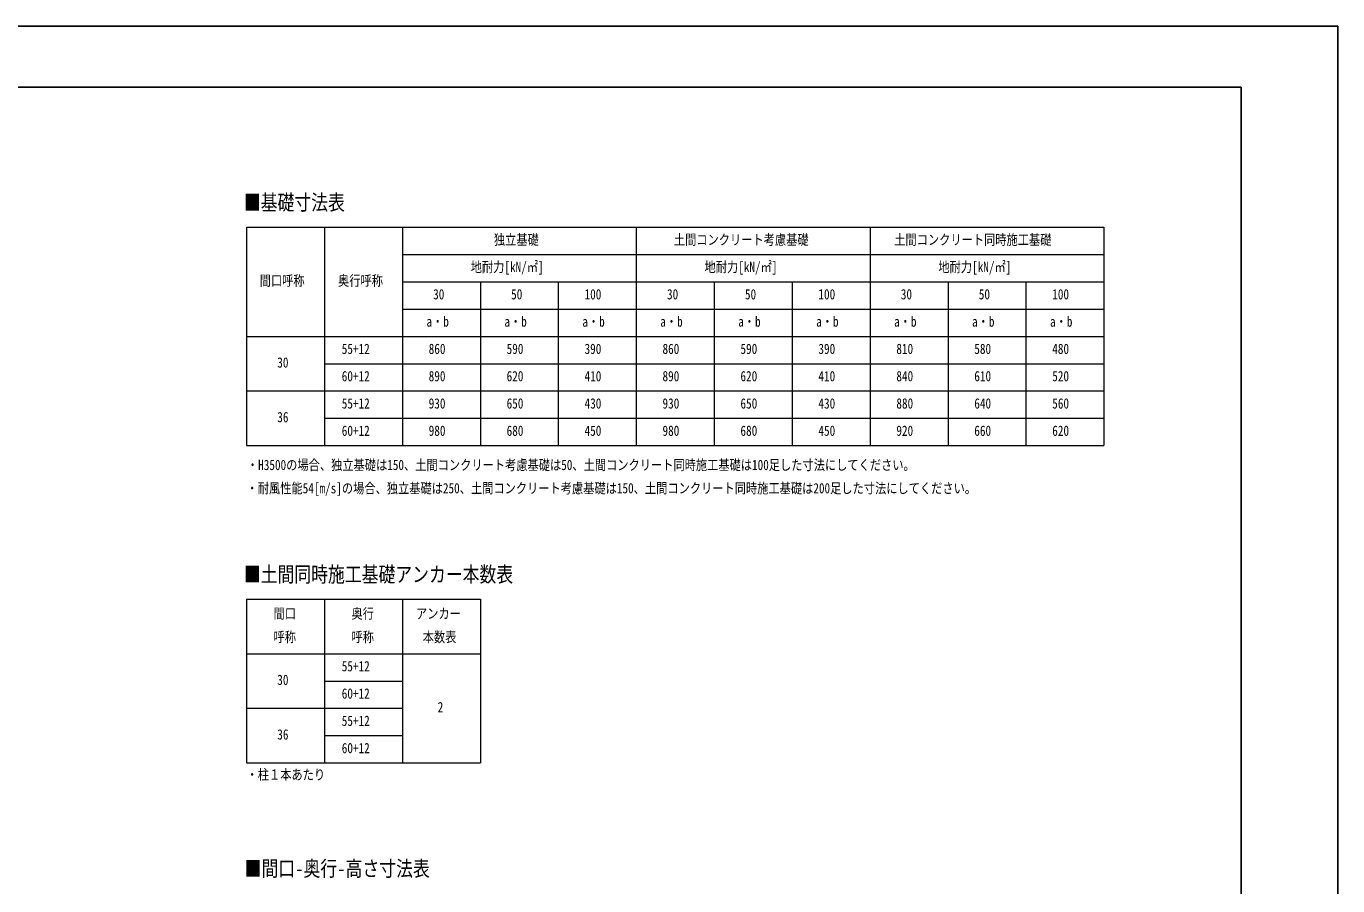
# Model space of a CAD drawing. Units: millimetres, scale not verified. Extents: x -16820 to 16820, y -11880 to 11880.
# Drawn here: x -6 to 16820, y 856 to 11880 of the extents above; entities that cross this region are included whole.
import ezdxf
from ezdxf.enums import TextEntityAlignment as Align

# ---------------------------------------------------------------- set-up
doc = ezdxf.new("R2010")
doc.units = ezdxf.units.MM
doc.header["$LTSCALE"] = 50
doc.layers.add('0-1_TABLE1', color=7, linetype='Continuous', lineweight=18)
doc.layers.add('0-2_USER1', color=3, linetype='Continuous')
doc.layers.add('0-7_YKK_ZWAK', color=7, linetype='Continuous')
doc.styles.add('ＭＳ ゴシック', font='')
doc.styles.get('ＭＳ ゴシック').set_extended_font_data('MS Gothic')

msp = doc.modelspace()

# ---------------------------------------------------------------- linework, layer by layer
at = {"layer": '0-1_TABLE1'}
for p, q in [((2820.08, 9302), (13820.08, 9302)), ((2820.08, 9302), (2820.08, 6502)), ((3820.08, 9302), (3820.08, 6502)), ((7820.08, 9302), (7820.08, 6502)), ((10820.08, 9302), (10820.08, 6502)), ((4820.08, 8952), (13820.08, 8952)), ((4820.08, 8602), (13820.08, 8602)), ((5820.08, 8602), (5820.08, 6502)), ((6820.08, 8602), (6820.08, 6502)), ((8820.08, 8602), (8820.08, 6502)), ((9820.08, 8602), (9820.08, 6502)), ((11820.08, 8602), (11820.08, 6502)), ((12820.08, 8602), (12820.08, 6502)), ((4820.08, 8252), (13820.08, 8252)), ((3820.08, 7552), (13820.08, 7552)), ((2820.08, 7202), (13820.08, 7202)), ((3820.08, 6852), (13820.08, 6852)), ((2820.08, 4532), (5820.08, 4532)), ((2820.08, 4532), (2820.08, 2432)), ((3820.08, 4532), (3820.08, 2432)), ((4820.08, 4532), (4820.08, 2432)), ((5820.08, 4532), (5820.08, 2432)), ((2820.08, 3832), (5820.08, 3832)), ((3820.08, 3482), (4820.08, 3482)), ((2820.08, 3132), (4820.08, 3132)), ((3820.08, 2782), (4820.08, 2782))]:
    msp.add_line(p, q, dxfattribs=at)
for points in [[(4820.08, 9302), (4820.08, 7552), (4820.08, 6502)], [(13820.08, 9302), (13820.08, 8602), (13820.08, 6502)], [(2820.08, 7902), (3820.08, 7902), (4820.08, 7902), (13820.08, 7902)], [(2820.08, 6502), (3820.08, 6502), (13820.08, 6502)], [(2820.08, 2432), (3820.08, 2432), (4820.08, 2432), (5820.08, 2432)]]:
    msp.add_lwpolyline(points, dxfattribs=at)
at = {"layer": '0-7_YKK_ZWAK'}
for q in [(-15619.92, 11100), (15580.08, -10100)]:
    msp.add_line((15580.08, 11100), q, dxfattribs=at)
msp.add_lwpolyline([(-16820, -11880), (16820, -11880), (16820, 11880), (-16820, 11880)], close=True, dxfattribs=at)

# ---------------------------------------------------------------- texts
at = {"layer": '0-1_TABLE1', "style": 'ＭＳ ゴシック', "width": 0.8}
for s, p in [('独立基礎', (5993.68, 9037)), ('土間コンクリート考慮基礎', (8302.48, 9037)), ('土間コンクリート同時施工基礎', (11129.68, 9037)), ('地耐力[kN/㎡]', (5696.08, 8687)), ('地耐力[kN/㎡]', (8696.08, 8687)), ('地耐力[kN/㎡]', (11696.08, 8687)), ('間口呼称', (2988.88, 8512)), ('奥行呼称', (3993.68, 8512)), ('30', (5214.48, 8337)), ('50', (6214.48, 8337)), ('100', (7156.88, 8337)), ('30', (8214.48, 8337)), ('50', (9214.48, 8337)), ('100', (10156.88, 8337)), ('30', (11214.48, 8337)), ('50', (12214.48, 8337)), ('100', (13156.88, 8337)), ('a・b', (5128.08, 7987)), ('a・b', (6128.08, 7987)), ('a・b', (7128.08, 7987)), ('a・b', (8128.08, 7987)), ('a・b', (9128.08, 7987)), ('a・b', (10128.08, 7987)), ('a・b', (11128.08, 7987)), ('a・b', (12128.08, 7987)), ('a・b', (13128.08, 7987)), ('55+12', (4041.68, 7637)), ('860', (5156.88, 7637)), ('590', (6156.88, 7637)), ('390', (7156.88, 7637)), ('860', (8156.88, 7637)), ('590', (9156.88, 7637)), ('390', (10156.88, 7637)), ('810', (11156.88, 7637)), ('580', (12156.88, 7637)), ('480', (13156.88, 7637)), ('30', (3214.48, 7462)), ('60+12', (4041.68, 7287)), ('890', (5156.88, 7287)), ('620', (6156.88, 7287)), ('410', (7156.88, 7287)), ('890', (8156.88, 7287)), ('620', (9156.88, 7287)), ('410', (10156.88, 7287)), ('840', (11156.88, 7287)), ('610', (12156.88, 7287)), ('520', (13156.88, 7287)), ('55+12', (4041.68, 6937)), ('930', (5156.88, 6937)), ('650', (6156.88, 6937)), ('430', (7156.88, 6937)), ('930', (8156.88, 6937)), ('650', (9156.88, 6937)), ('430', (10156.88, 6937)), ('880', (11156.88, 6937)), ('640', (12156.88, 6937)), ('560', (13156.88, 6937)), ('36', (3214.48, 6762)), ('60+12', (4041.68, 6587)), ('980', (5156.88, 6587)), ('680', (6156.88, 6587)), ('450', (7156.88, 6587)), ('980', (8156.88, 6587)), ('680', (9156.88, 6587)), ('450', (10156.88, 6587)), ('920', (11156.88, 6587)), ('660', (12156.88, 6587)), ('620', (13156.88, 6587)), ('間口', (3166.48, 4242)), ('奥行', (4166.48, 4242)), ('アンカー', (4993.68, 4242)), ('呼称', (3166.48, 3942)), ('呼称', (4166.48, 3942)), ('本数表', (5080.08, 3942)), ('55+12', (4041.68, 3567)), ('30', (3214.48, 3392)), ('60+12', (4041.68, 3217)), ('2', (5272.08, 3042)), ('55+12', (4041.68, 2867)), ('36', (3214.48, 2692)), ('60+12', (4041.68, 2517))]:
    msp.add_text(s, height=132, dxfattribs=at).set_placement(p, align=Align.BOTTOM_LEFT)
at = {"layer": '0-2_USER1', "style": 'ＭＳ ゴシック', "width": 0.8}
for s, height, p in [('■基礎寸法表', 197.9, (2785.65, 9462)), ('・H3500の場合、独立基礎は150、土間コンクリート考慮基礎は50、土間コンクリート同時施工基礎は100足した寸法にしてください。', 132, (2825.25, 6148.32)), ('・耐風性能54[m/s]の場合、独立基礎は250、土間コンクリート考慮基礎は150、土間コンクリート同時施工基礎は200足した寸法にしてください。', 132, (2820.08, 5849.62)), ('■土間同時施工基礎アンカー本数表', 197.9, (2785.65, 4692)), ('・柱１本あたり', 132, (2820.08, 2177.11)), ('■間口-奥行-高さ寸法表', 197.9, (2795.91, 918.9))]:
    msp.add_text(s, height=height, dxfattribs=at).set_placement(p, align=Align.BOTTOM_LEFT)

doc.saveas('drawing.dxf')
